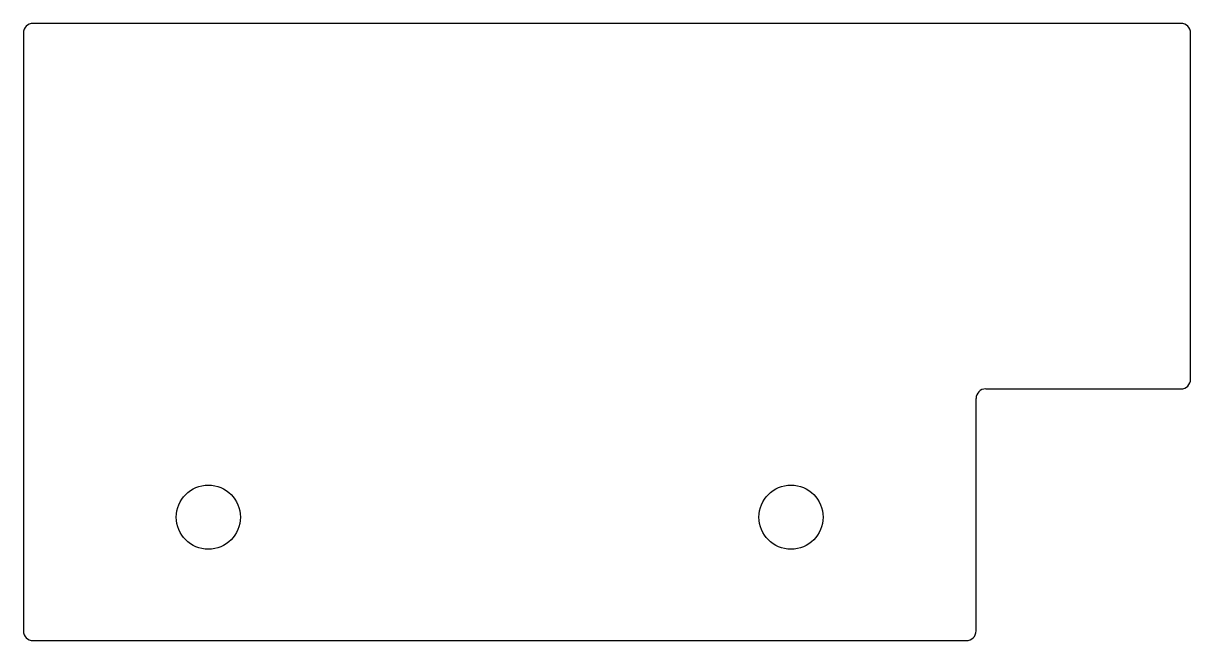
# Model space of a CAD drawing. Header units: millimetres. Extents: x 0 to 120, y 0 to 64.
import ezdxf

# ---------------------------------------------------------------- set-up
doc = ezdxf.new("R2010")
doc.units = ezdxf.units.MM
doc.layers.add('Sketch', color=7, linetype='CONTINUOUS')

msp = doc.modelspace()

# ---------------------------------------------------------------- linework, layer by layer
at = {"layer": 'Sketch'}
for p, q in [((119.2, 63.5), (1, 63.5)), ((0, 62.5), (0, 1)), ((120.2, 26.9), (120.2, 62.5)), ((99.1, 25.9), (119.2, 25.9)), ((98.1, 1), (98.1, 24.9)), ((1, 0), (97.1, 0))]:
    msp.add_line(p, q, dxfattribs=at)
for centre in [(19.05, 12.7), (79.05, 12.7)]:
    msp.add_circle(centre, 3.3, dxfattribs=at)
for centre, start, end in [((1, 62.5), 90, 180), ((119.2, 62.5), 0, 90), ((119.2, 26.9), -90, 0), ((99.1, 24.9), 90, 180), ((1, 1), 180, -90), ((97.1, 1), -90, 0)]:
    msp.add_arc(centre, 1, start, end, dxfattribs=at)

doc.saveas('drawing.dxf')
